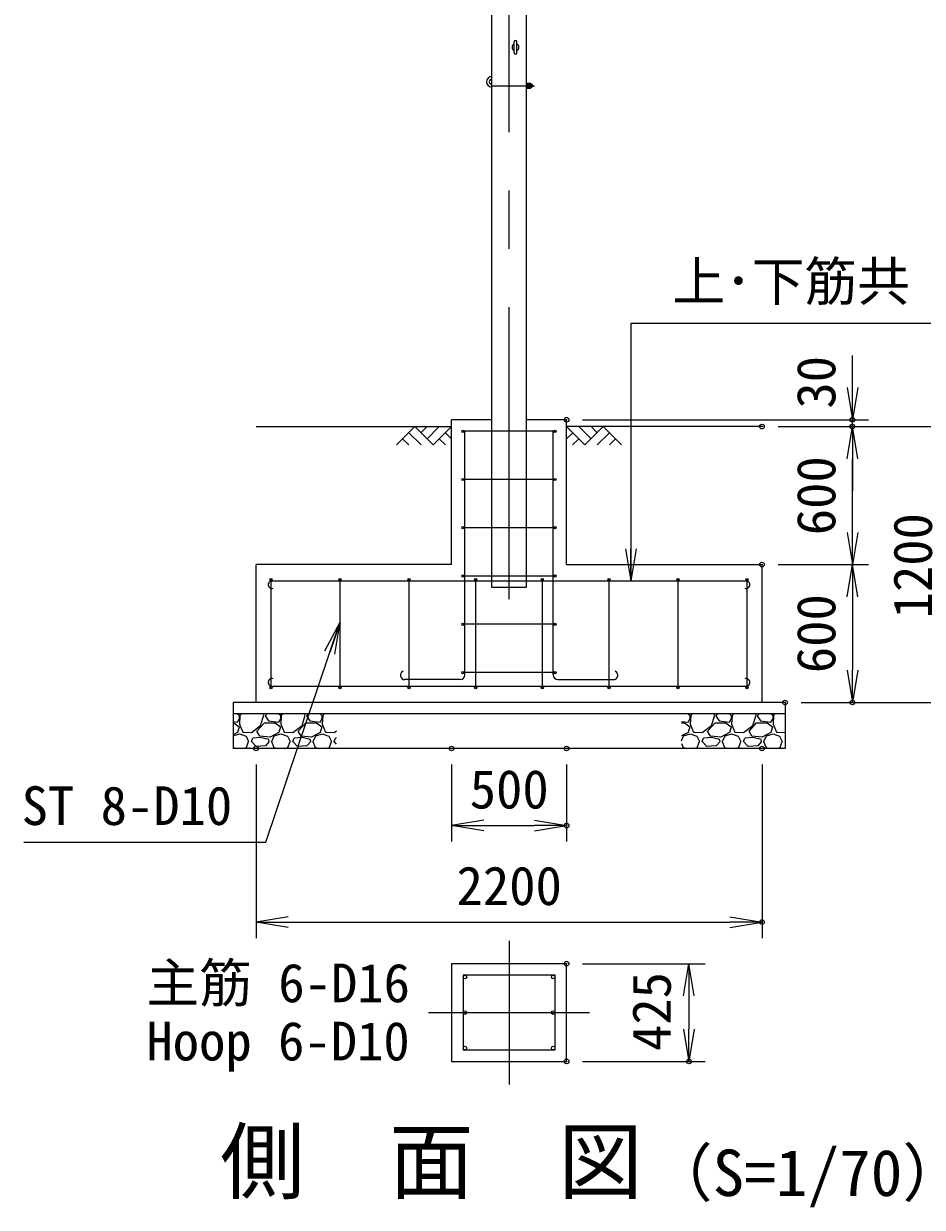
# Model space of a CAD drawing. Units: millimetres, scale not verified. Extents: x -14700 to 14700, y -10395 to 10395.
# Drawn here: x 3420 to 7328, y -5202 to -53 of the extents above; entities that cross this region are included whole.
import ezdxf
from ezdxf.enums import TextEntityAlignment as Align

# ---------------------------------------------------------------- set-up
doc = ezdxf.new("R2010")
doc.units = ezdxf.units.MM
doc.header["$LTSCALE"] = 40
doc.header["$PDMODE"] = 32
doc.header["$PDSIZE"] = 20
doc.linetypes.add('USER1', pattern=[50.8, 31.75, -6.35, 6.35, -6.35])
for name, color, linetype, lineweight in [('0-0_D-TTL-TXT', 7, 'Continuous', 13), ('0-1_D-STR1', 1, 'Continuous', 25), ('0-2_D-BMK', 2, 'USER1', 13), ('0-3_D-STR3', 3, 'Continuous', 13), ('0-4_D-BGD', 7, 'Continuous', 25), ('0-5_D-STR-DIM', 7, 'Continuous', 13), ('0-8_D-STR-TXT', 7, 'Continuous', 13), ('0-A_D-DCR-HCH', 7, 'Continuous', 13), ('0-B_D-STR4', 7, 'Continuous', 25)]:
    doc.layers.add(name, color=color, linetype=linetype, lineweight=lineweight)
doc.layers.add('0-6_0', color=7, linetype='Continuous')
doc.layers.add('0-7_Defpoints', color=8, linetype='Continuous')
doc.styles.add('ＭＳ ゴシック', font='')
doc.styles.get('ＭＳ ゴシック').set_extended_font_data('MS Gothic')

# ---------------------------------------------------------------- blocks, each defined once
blk = doc.blocks.new('_Open')
at = {"layer": '0-6_0'}
blk.add_line((-40, 6.67), (0, 0), dxfattribs=at)
blk.add_lwpolyline([(-40, -6.67), (0, 0), (-40, 0)], dxfattribs=at)

msp = doc.modelspace()

# ---------------------------------------------------------------- linework, layer by layer
at = {"layer": '0-1_D-STR1'}
msp.add_lwpolyline([(5455.6, 5293.74), (5605.6, 5293.74), (5605.6, -2506.26), (5455.6, -2506.26)], close=True, dxfattribs=at)
at = {"layer": '0-2_D-BMK'}
for p, q in [((5530.6, -2557.26), (5530.6, 5344.74)), ((5455.6, -323.26), (5640.6, -323.26)), ((5530.6, -4042.39), (5530.6, -4667.39)), ((5180.6, -4354.89), (5880.6, -4354.89))]:
    msp.add_line(p, q, dxfattribs=at)
at = {"layer": '0-3_D-STR3'}
for p, q in [((5552.35, -180.01), (5552.35, -132.51)), ((5564.85, -180.01), (5564.85, -132.51)), ((5605.6, -312.31), (5605.6, -334.21)), ((5605.6, -312.31), (5614.8, -312.31)), ((5605.6, -317.78), (5614.8, -317.78)), ((5605.6, -328.73), (5614.8, -328.73)), ((5605.6, -334.21), (5614.8, -334.21)), ((5615.6, -312.31), (5615.6, -334.21)), ((5615.6, -312.31), (5624.8, -312.31)), ((5615.6, -314.64), (5615.6, -331.87)), ((5615.6, -317.78), (5624.8, -317.78)), ((5615.6, -328.73), (5624.8, -328.73)), ((5615.6, -334.21), (5624.8, -334.21)), ((5625.6, -314.64), (5625.6, -331.87)), ((5625.6, -317.26), (5629.65, -317.26)), ((5625.6, -318.2), (5630.6, -318.2)), ((5625.6, -329.26), (5629.65, -329.26)), ((5630.6, -318.2), (5629.65, -317.26)), ((5629.65, -317.26), (5629.65, -329.26)), ((5630.6, -318.2), (5630.6, -328.31)), ((5730.6, -1826.26), (5330.6, -1826.26)), ((5338.6, -2886.59), (5338.6, -1826.26)), ((5722.6, -2886.59), (5722.6, -1826.26)), ((5730.6, -2036.26), (5330.6, -2036.26)), ((5730.6, -2246.26), (5330.6, -2246.26)), ((4495.6, -2941.26), (4495.6, -2471.26)), ((4795.6, -2941.26), (4795.6, -2471.26)), ((5095.6, -2941.26), (5095.6, -2471.26)), ((5730.6, -2456.26), (5330.6, -2456.26)), ((5385.6, -2941.26), (5385.6, -2471.26)), ((5675.6, -2941.26), (5675.6, -2471.26)), ((5965.6, -2941.26), (5965.6, -2471.26)), ((6265.6, -2941.26), (6265.6, -2471.26)), ((6565.6, -2941.26), (6565.6, -2471.26)), ((4495.6, -2477.76), (6565.6, -2477.76)), ((5730.6, -2666.26), (5330.6, -2666.26)), ((5730.6, -2876.26), (5330.6, -2876.26)), ((4495.6, -2934.76), (6565.6, -2934.76)), ((5318.6, -2906.59), (5075.66, -2906.59)), ((5742.6, -2906.59), (5985.53, -2906.59))]:
    msp.add_line(p, q, dxfattribs=at)
msp.add_lwpolyline([(5625.6, -328.31), (5630.6, -328.31), (5629.65, -329.26)], dxfattribs=at)
msp.add_lwpolyline([(5330.6, -4192.39), (5330.6, -4517.39), (5730.6, -4517.39), (5730.6, -4192.39)], close=True, dxfattribs=at)
for centre, radius in [((5330.6, -1826.26), 5), ((5730.6, -1826.26), 5), ((5330.6, -2036.26), 5), ((5730.6, -2036.26), 5), ((5330.6, -2246.26), 5), ((5730.6, -2246.26), 5), ((4495.6, -2471.26), 5), ((4795.6, -2471.26), 5), ((5095.6, -2471.26), 5), ((5330.6, -2456.26), 5), ((5385.6, -2471.26), 5), ((5675.6, -2471.26), 5), ((5730.6, -2456.26), 5), ((5965.6, -2471.26), 5), ((6265.6, -2471.26), 5), ((6565.6, -2471.26), 5), ((5330.6, -2666.26), 5), ((5730.6, -2666.26), 5), ((5330.6, -2876.26), 5), ((5730.6, -2876.26), 5), ((4495.6, -2941.26), 5), ((4795.6, -2941.26), 5), ((5095.6, -2941.26), 5), ((5385.6, -2941.26), 5), ((5675.6, -2941.26), 5), ((5965.6, -2941.26), 5), ((6265.6, -2941.26), 5), ((6565.6, -2941.26), 5), ((5338.6, -4200.39), 8), ((5722.6, -4200.39), 8), ((5338.6, -4354.89), 8), ((5722.6, -4354.89), 8), ((5338.6, -4509.39), 8), ((5722.6, -4509.39), 8)]:
    msp.add_circle(centre, radius, dxfattribs=at)
for centre, radius, start, end in [((5558.6, -156.26), 15, 114.62432, 245.37568), ((5558.6, -132.51), 6.25, 0, 180), ((5558.6, -156.26), 15, 294.62432, 65.37568), ((5558.6, -180.01), 6.25, 180, 0), ((5455.6, -306.26), 23, 90, 270), ((5455.6, -306.26), 11, 90, 270), ((5610.61, -315.04), 5, 326.78843, 33.21157), ((5596.46, -323.26), 19.14, 343.37369, 16.62631), ((5610.61, -331.47), 5, 326.78843, 33.21157), ((5620.61, -315.04), 5, 326.78843, 33.21157), ((5606.46, -323.26), 19.14, 343.37369, 16.62631), ((5620.61, -331.47), 5, 326.78843, 33.21157), ((4499.82, -2493.75), 16.55, 104.8143, 289.60849), ((6561.37, -2493.75), 16.55, 250.39151, 75.1857), ((5076.49, -2887.93), 18.68, 111.66589, 272.52545), ((5984.7, -2887.93), 18.68, 267.47455, 68.33411), ((4499.82, -2918.76), 16.55, 70.39151, 255.1857), ((5318.6, -2886.59), 20, 270, 0), ((5742.6, -2886.59), 20, 180, 270), ((6561.37, -2918.76), 16.55, 284.8143, 109.60849)]:
    msp.add_arc(centre, radius, start, end, dxfattribs=at)
at = {"layer": '0-4_D-BGD'}
for p, q in [((4430.6, -1806.26), (5280.6, -1806.26)), ((6630.6, -1806.26), (5780.6, -1806.26))]:
    msp.add_line(p, q, dxfattribs=at)
at = {"layer": '0-5_D-STR-DIM'}
for p, q in [((7023.59, -1636.26), (7023.59, -1496.26)), ((5850.6, -1776.26), (7093.59, -1776.26)), ((7023.59, -1806.26), (7023.59, -1776.26)), ((6700.6, -1806.26), (7093.59, -1806.26)), ((6700.6, -1806.26), (7093.59, -1806.26)), ((6700.6, -1806.26), (7513.59, -1806.26)), ((7023.59, -2266.26), (7023.59, -1946.26)), ((7023.59, -1946.26), (7023.59, -2086.26)), ((6700.6, -2406.26), (7093.59, -2406.26)), ((6700.6, -2406.26), (7093.59, -2406.26)), ((7023.59, -2546.26), (7023.59, -2866.26)), ((6800.6, -3006.26), (7093.59, -3006.26)), ((6800.6, -3006.26), (7513.59, -3006.26)), ((4430.6, -3276.26), (4430.6, -4031.6)), ((5280.6, -3276.26), (5280.6, -3611.6)), ((5780.6, -3276.26), (5780.6, -3611.6)), ((6630.6, -3276.26), (6630.6, -4031.6)), ((5420.6, -3541.6), (5640.6, -3541.6)), ((4570.6, -3961.6), (6490.6, -3961.6)), ((5850.6, -4142.39), (6382.7, -4142.39)), ((6312.7, -4282.39), (6312.7, -4427.39)), ((5850.6, -4567.39), (6382.7, -4567.39))]:
    msp.add_line(p, q, dxfattribs=at)
at = {"layer": '0-7_Defpoints'}
for p in [(5780.6, -1776.26), (6630.6, -1806.26), (7023.59, -1776.26), (7023.59, -1806.26), (6630.6, -2406.26), (6730.6, -3006.26), (7023.59, -3006.26), (4430.6, -3206.26), (5280.6, -3206.26), (5780.6, -3206.26), (6630.6, -3206.26), (5780.6, -3541.6), (6630.6, -3961.6), (5780.6, -4142.39), (5780.6, -4567.39), (6312.7, -4567.39)]:
    msp.add_point(p, dxfattribs=at)
at = {"layer": '0-8_D-STR-TXT'}
for points in [[(7933.3, -1357.9), (6060.14, -1357.9), (6060.14, -2475.76)], [(3419.96, -3614.16), (4472.84, -3614.16), (4794.96, -2658.15)]]:
    msp.add_lwpolyline(points, dxfattribs=at)
at = {"layer": '0-A_D-DCR-HCH'}
for p, q in [((5120.96, -1806.26), (5041.14, -1886.07)), ((5094.35, -1832.86), (5147.81, -1886.07)), ((5120.96, -1806.26), (5200.78, -1886.07)), ((5147.57, -1832.86), (5174.17, -1806.26)), ((5174.17, -1859.47), (5227.38, -1806.26)), ((5200.78, -1886.07), (5280.6, -1806.26)), ((5253.99, -1832.86), (5280.6, -1859.35)), ((5860.41, -1886.07), (5780.6, -1806.26)), ((5807.2, -1832.86), (5780.6, -1859.35)), ((5887.02, -1859.47), (5833.81, -1806.26)), ((5940.23, -1806.26), (5860.41, -1886.07)), ((5913.76, -1833), (5887.02, -1806.26)), ((5966.84, -1832.86), (5913.38, -1886.07)), ((5940.23, -1806.26), (6020.05, -1886.07)), ((5067.75, -1859.47), (5094.48, -1886.07)), ((5227.38, -1859.47), (5254.11, -1886.07)), ((5833.81, -1859.47), (5807.08, -1886.07)), ((5993.44, -1859.47), (5966.72, -1886.07)), ((4358.49, -3064.84), (4348.67, -3056.26)), ((4349.49, -3091.84), (4358.49, -3075.64)), ((4360.29, -3063.04), (4358.49, -3100.84)), ((4358.49, -3075.64), (4358.49, -3064.84)), ((4367.72, -3056.26), (4360.29, -3063.04)), ((4450.29, -3106.24), (4464.69, -3061.24)), ((4464.69, -3061.24), (4461.64, -3056.26)), ((4478.67, -3056.26), (4470.09, -3064.84)), ((4470.09, -3064.84), (4484.49, -3086.44)), ((4484.49, -3086.44), (4529.49, -3091.84)), ((4538.49, -3064.84), (4528.67, -3056.26)), ((4529.49, -3091.84), (4538.49, -3075.64)), ((4540.29, -3063.04), (4538.49, -3100.84)), ((4538.49, -3075.64), (4538.49, -3064.84)), ((4547.72, -3056.26), (4540.29, -3063.04)), ((4630.29, -3106.24), (4644.69, -3061.24)), ((4644.69, -3061.24), (4641.64, -3056.26)), ((4658.67, -3056.26), (4650.09, -3064.84)), ((4650.09, -3064.84), (4664.49, -3086.44)), ((4664.49, -3086.44), (4709.49, -3091.84)), ((4718.49, -3064.84), (4708.67, -3056.26)), ((4709.49, -3091.84), (4718.49, -3075.64)), ((4720.29, -3063.04), (4718.49, -3100.84)), ((4718.49, -3075.64), (4718.49, -3064.84)), ((4727.72, -3056.26), (4720.29, -3063.04)), ((6280.6, -3088.38), (6309.49, -3091.84)), ((6318.49, -3064.84), (6308.67, -3056.26)), ((6309.49, -3091.84), (6318.49, -3075.64)), ((6320.29, -3063.04), (6318.49, -3100.84)), ((6318.49, -3075.64), (6318.49, -3064.84)), ((6327.72, -3056.26), (6320.29, -3063.04)), ((6410.29, -3106.24), (6424.69, -3061.24)), ((6424.69, -3061.24), (6421.64, -3056.26)), ((6438.67, -3056.26), (6430.09, -3064.84)), ((6430.09, -3064.84), (6444.49, -3086.44)), ((6444.49, -3086.44), (6489.49, -3091.84)), ((6498.49, -3064.84), (6488.67, -3056.26)), ((6489.49, -3091.84), (6498.49, -3075.64)), ((6500.29, -3063.04), (6498.49, -3100.84)), ((6498.49, -3075.64), (6498.49, -3064.84)), ((6507.72, -3056.26), (6500.29, -3063.04)), ((6590.29, -3106.24), (6604.69, -3061.24)), ((6604.69, -3061.24), (6601.64, -3056.26)), ((6618.67, -3056.26), (6610.09, -3064.84)), ((6610.09, -3064.84), (6624.49, -3086.44)), ((6624.49, -3086.44), (6669.49, -3091.84)), ((6678.49, -3064.84), (6668.67, -3056.26)), ((6669.49, -3091.84), (6678.49, -3075.64)), ((6680.29, -3063.04), (6678.49, -3100.84)), ((6678.49, -3075.64), (6678.49, -3064.84)), ((6687.72, -3056.26), (6680.29, -3063.04)), ((4330.6, -3089.58), (4349.49, -3091.84)), ((4330.6, -3095.44), (4333.29, -3095.44)), ((4349.49, -3136.84), (4330.6, -3146.74)), ((4333.29, -3095.44), (4356.69, -3111.64)), ((4356.69, -3111.64), (4349.49, -3136.84)), ((4358.49, -3100.84), (4372.89, -3135.04)), ((4434.09, -3131.44), (4466.49, -3095.44)), ((4446.69, -3153.04), (4434.09, -3131.44)), ((4466.49, -3095.44), (4513.29, -3095.44)), ((4529.49, -3136.84), (4491.69, -3156.64)), ((4513.29, -3095.44), (4536.69, -3111.64)), ((4536.69, -3111.64), (4529.49, -3136.84)), ((4538.49, -3100.84), (4552.89, -3135.04)), ((4552.89, -3135.04), (4590.69, -3136.84)), ((4590.69, -3136.84), (4630.29, -3106.24)), ((4614.09, -3131.44), (4646.49, -3095.44)), ((4626.69, -3153.04), (4614.09, -3131.44)), ((4646.49, -3095.44), (4693.29, -3095.44)), ((4709.49, -3136.84), (4671.69, -3156.64)), ((4693.29, -3095.44), (4716.69, -3111.64)), ((4716.69, -3111.64), (4709.49, -3136.84)), ((4718.49, -3100.84), (4732.89, -3135.04)), ((4732.89, -3135.04), (4770.69, -3136.84)), ((4770.69, -3136.84), (4780.6, -3129.19)), ((6280.6, -3095.44), (6293.29, -3095.44)), ((6309.49, -3136.84), (6280.6, -3151.98)), ((6293.29, -3095.44), (6316.69, -3111.64)), ((6316.69, -3111.64), (6309.49, -3136.84)), ((6318.49, -3100.84), (6332.89, -3135.04)), ((6394.09, -3131.44), (6426.49, -3095.44)), ((6406.69, -3153.04), (6394.09, -3131.44)), ((6426.49, -3095.44), (6473.29, -3095.44)), ((6489.49, -3136.84), (6451.69, -3156.64)), ((6473.29, -3095.44), (6496.69, -3111.64)), ((6496.69, -3111.64), (6489.49, -3136.84)), ((6498.49, -3100.84), (6512.89, -3135.04)), ((6512.89, -3135.04), (6550.69, -3136.84)), ((6550.69, -3136.84), (6590.29, -3106.24)), ((6574.09, -3131.44), (6606.49, -3095.44)), ((6586.69, -3153.04), (6574.09, -3131.44)), ((6606.49, -3095.44), (6653.29, -3095.44)), ((6669.49, -3136.84), (6631.69, -3156.64)), ((6653.29, -3095.44), (6676.69, -3111.64)), ((6676.69, -3111.64), (6669.49, -3136.84)), ((6678.49, -3100.84), (6692.89, -3135.04)), ((6692.89, -3135.04), (6730.6, -3136.84)), ((4330.6, -3150.96), (4358.49, -3142.24)), ((4358.49, -3142.24), (4387.29, -3153.04)), ((4387.29, -3153.04), (4398.09, -3176.44)), ((4389.09, -3201.64), (4398.09, -3176.44)), ((4410.69, -3176.44), (4416.09, -3162.04)), ((4430.49, -3198.04), (4410.69, -3176.44)), ((4450.29, -3158.44), (4416.09, -3162.04)), ((4491.69, -3156.64), (4446.69, -3153.04)), ((4486.29, -3167.44), (4450.29, -3158.44)), ((4488.09, -3176.44), (4471.89, -3194.44)), ((4488.09, -3176.44), (4486.29, -3167.44)), ((4497.09, -3176.44), (4507.89, -3201.64)), ((4498.89, -3176.44), (4509.69, -3151.24)), ((4509.69, -3151.24), (4538.49, -3142.24)), ((4538.49, -3142.24), (4567.29, -3153.04)), ((4567.29, -3153.04), (4578.09, -3176.44)), ((4569.09, -3201.64), (4578.09, -3176.44)), ((4590.69, -3176.44), (4596.09, -3162.04)), ((4610.49, -3198.04), (4590.69, -3176.44)), ((4630.29, -3158.44), (4596.09, -3162.04)), ((4671.69, -3156.64), (4626.69, -3153.04)), ((4666.29, -3167.44), (4630.29, -3158.44)), ((4668.09, -3176.44), (4651.89, -3194.44)), ((4668.09, -3176.44), (4666.29, -3167.44)), ((4677.09, -3176.44), (4687.89, -3201.64)), ((4678.89, -3176.44), (4689.69, -3151.24)), ((4689.69, -3151.24), (4718.49, -3142.24)), ((4718.49, -3142.24), (4747.29, -3153.04)), ((4747.29, -3153.04), (4758.09, -3176.44)), ((4749.09, -3201.64), (4758.09, -3176.44)), ((4770.69, -3176.44), (4776.09, -3162.04)), ((4780.6, -3187.25), (4770.69, -3176.44)), ((4780.6, -3161.57), (4776.09, -3162.04)), ((6280.6, -3172.46), (6289.69, -3151.24)), ((6280.6, -3184.63), (6287.89, -3201.64)), ((6289.69, -3151.24), (6318.49, -3142.24)), ((6318.49, -3142.24), (6347.29, -3153.04)), ((6347.29, -3153.04), (6358.09, -3176.44)), ((6349.09, -3201.64), (6358.09, -3176.44)), ((6370.69, -3176.44), (6376.09, -3162.04)), ((6390.49, -3198.04), (6370.69, -3176.44)), ((6410.29, -3158.44), (6376.09, -3162.04)), ((6451.69, -3156.64), (6406.69, -3153.04)), ((6446.29, -3167.44), (6410.29, -3158.44)), ((6448.09, -3176.44), (6431.89, -3194.44)), ((6448.09, -3176.44), (6446.29, -3167.44)), ((6457.09, -3176.44), (6467.89, -3201.64)), ((6458.89, -3176.44), (6469.69, -3151.24)), ((6469.69, -3151.24), (6498.49, -3142.24)), ((6498.49, -3142.24), (6527.29, -3153.04)), ((6527.29, -3153.04), (6538.09, -3176.44)), ((6529.09, -3201.64), (6538.09, -3176.44)), ((6550.69, -3176.44), (6556.09, -3162.04)), ((6570.49, -3198.04), (6550.69, -3176.44)), ((6590.29, -3158.44), (6556.09, -3162.04)), ((6631.69, -3156.64), (6586.69, -3153.04)), ((6626.29, -3167.44), (6590.29, -3158.44)), ((6628.09, -3176.44), (6611.89, -3194.44)), ((6628.09, -3176.44), (6626.29, -3167.44)), ((6637.09, -3176.44), (6647.89, -3201.64)), ((6638.89, -3176.44), (6649.69, -3151.24)), ((6649.69, -3151.24), (6678.49, -3142.24)), ((6678.49, -3142.24), (6707.29, -3153.04)), ((6707.29, -3153.04), (6718.09, -3176.44)), ((6709.09, -3201.64), (6718.09, -3176.44)), ((4330.6, -3202.44), (4343.57, -3206.26)), ((4373.4, -3206.26), (4389.09, -3201.64)), ((4401.69, -3205.24), (4400.58, -3206.26)), ((4413.85, -3206.26), (4401.69, -3205.24)), ((4471.89, -3194.44), (4430.49, -3198.04)), ((4475.49, -3205.24), (4473.12, -3206.26)), ((4478.53, -3206.26), (4475.49, -3205.24)), ((4507.89, -3201.64), (4523.57, -3206.26)), ((4553.4, -3206.26), (4569.09, -3201.64)), ((4581.69, -3205.24), (4580.58, -3206.26)), ((4593.85, -3206.26), (4581.69, -3205.24)), ((4651.89, -3194.44), (4610.49, -3198.04)), ((4655.49, -3205.24), (4653.12, -3206.26)), ((4658.53, -3206.26), (4655.49, -3205.24)), ((4687.89, -3201.64), (4703.57, -3206.26)), ((4733.4, -3206.26), (4749.09, -3201.64)), ((4761.69, -3205.24), (4760.58, -3206.26)), ((4773.85, -3206.26), (4761.69, -3205.24)), ((6287.89, -3201.64), (6303.57, -3206.26)), ((6333.4, -3206.26), (6349.09, -3201.64)), ((6361.69, -3205.24), (6360.58, -3206.26)), ((6373.85, -3206.26), (6361.69, -3205.24)), ((6431.89, -3194.44), (6390.49, -3198.04)), ((6435.49, -3205.24), (6433.12, -3206.26)), ((6438.53, -3206.26), (6435.49, -3205.24)), ((6467.89, -3201.64), (6483.57, -3206.26)), ((6513.4, -3206.26), (6529.09, -3201.64)), ((6541.69, -3205.24), (6540.58, -3206.26)), ((6553.85, -3206.26), (6541.69, -3205.24)), ((6611.89, -3194.44), (6570.49, -3198.04)), ((6615.49, -3205.24), (6613.12, -3206.26)), ((6618.53, -3206.26), (6615.49, -3205.24)), ((6647.89, -3201.64), (6663.57, -3206.26)), ((6693.4, -3206.26), (6709.09, -3201.64)), ((6721.69, -3205.24), (6720.58, -3206.26)), ((6730.6, -3205.98), (6721.69, -3205.24))]:
    msp.add_line(p, q, dxfattribs=at)
for points in [[(4372.89, -3135.04), (4410.69, -3136.84), (4450.29, -3106.24)], [(6332.89, -3135.04), (6370.69, -3136.84), (6410.29, -3106.24)]]:
    msp.add_lwpolyline(points, dxfattribs=at)
at = {"layer": '0-B_D-STR4'}
for p, q in [((5455.6, -1776.26), (5280.6, -1776.26)), ((5280.6, -2406.26), (5280.6, -1776.26)), ((5780.6, -1776.26), (5605.6, -1776.26)), ((5780.6, -2406.26), (5780.6, -1776.26)), ((5280.6, -2406.26), (4430.6, -2406.26)), ((4430.6, -3006.26), (4430.6, -2406.26)), ((5780.6, -2406.26), (6630.6, -2406.26)), ((6630.6, -3006.26), (6630.6, -2406.26)), ((6730.6, -3006.26), (4330.6, -3006.26)), ((4330.6, -3006.26), (4330.6, -3206.26)), ((6730.6, -3006.26), (6730.6, -3206.26)), ((6730.6, -3056.26), (4330.6, -3056.26)), ((6730.6, -3206.26), (4330.6, -3206.26))]:
    msp.add_line(p, q, dxfattribs=at)
msp.add_lwpolyline([(5280.6, -4142.39), (5280.6, -4567.39), (5780.6, -4567.39), (5780.6, -4142.39)], close=True, dxfattribs=at)

# ---------------------------------------------------------------- block references
at = {"layer": '0-5_D-STR-DIM', "xscale": 3.5, "yscale": 3.5}
for p, rotation in [((7023.59, -1776.26), 270), ((7023.59, -1806.26), 90), ((7023.59, -1806.26), 90), ((7023.59, -2406.26), 270), ((7023.59, -2406.26), 90), ((7023.59, -3006.26), 270), ((5280.6, -3541.6), 180), ((4430.6, -3961.6), 180), ((6312.7, -4142.39), 90), ((6312.7, -4567.39), 270)]:
    msp.add_blockref('_Open', p, dxfattribs=dict(at, rotation=rotation))
for p in [(5780.6, -3541.6), (6630.6, -3961.6)]:
    msp.add_blockref('_Open', p, dxfattribs=at)
at = {"layer": '0-8_D-STR-TXT', "xscale": 3.5, "yscale": 3.5}
for p, rotation in [((6060.14, -2477.76), 270), ((4795.6, -2656.26), 71.37917)]:
    msp.add_blockref('_Open', p, dxfattribs=dict(at, rotation=rotation))

# ---------------------------------------------------------------- texts
at = {"layer": '0-0_D-TTL-TXT', "style": 'ＭＳ ゴシック'}
for s, height, p in [('側\u3000面\u3000図', 269.5, (4274.13, -5218.1)), ('（S=1/70）', 202.1, (6140.23, -5213.67))]:
    msp.add_text(s, height=height, dxfattribs=at).set_placement(p, align=Align.BOTTOM_LEFT)
at = {"layer": '0-5_D-STR-DIM', "style": 'ＭＳ ゴシック'}
for s, p in [('30', (6999.97, -1727.92)), ('600', (6999.97, -2278.63)), ('1200', (7419.97, -2640.41)), ('600', (6999.97, -2878.63)), ('425', (6284.44, -4522.36))]:
    msp.add_text(s, height=168.3, rotation=90, dxfattribs=at).set_placement(p, align=Align.BOTTOM_LEFT)
for s, p in [('500', (5359.53, -3517.98)), ('2200', (5302.22, -3937.98))]:
    msp.add_text(s, height=168.3, dxfattribs=at).set_placement(p, align=Align.BOTTOM_LEFT)
at = {"layer": '0-8_D-STR-TXT', "style": 'ＭＳ ゴシック'}
for s, p in [('上･下筋共 5-D10', (6241.04, -1308.96)), ('ST 8-D10', (3411.07, -3589.66)), ('主筋 6-D16', (3953.59, -4360.63)), ('Hoop 6-D10', (3953.59, -4613.8))]:
    msp.add_text(s, height=168.3, dxfattribs=at).set_placement(p, align=Align.BOTTOM_LEFT)

doc.saveas('drawing.dxf')
